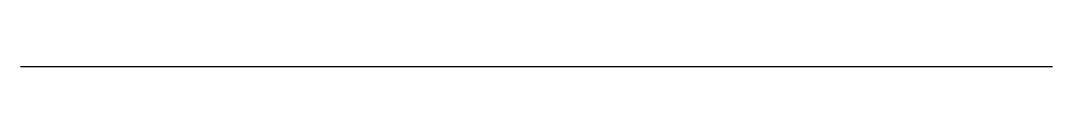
# Model space of a CAD drawing. Extents: x -7 to 2993, y 0 to 0.
import ezdxf

# ---------------------------------------------------------------- set-up
doc = ezdxf.new("R2010")
doc.units = 0
doc.layers.get('0').update_dxf_attribs({"linetype": 'CONTINUOUS'})

msp = doc.modelspace()

# ---------------------------------------------------------------- linework, layer by layer
msp.add_lwpolyline([(2993, -0.2), (-7, -0.2)])

doc.saveas('drawing.dxf')
